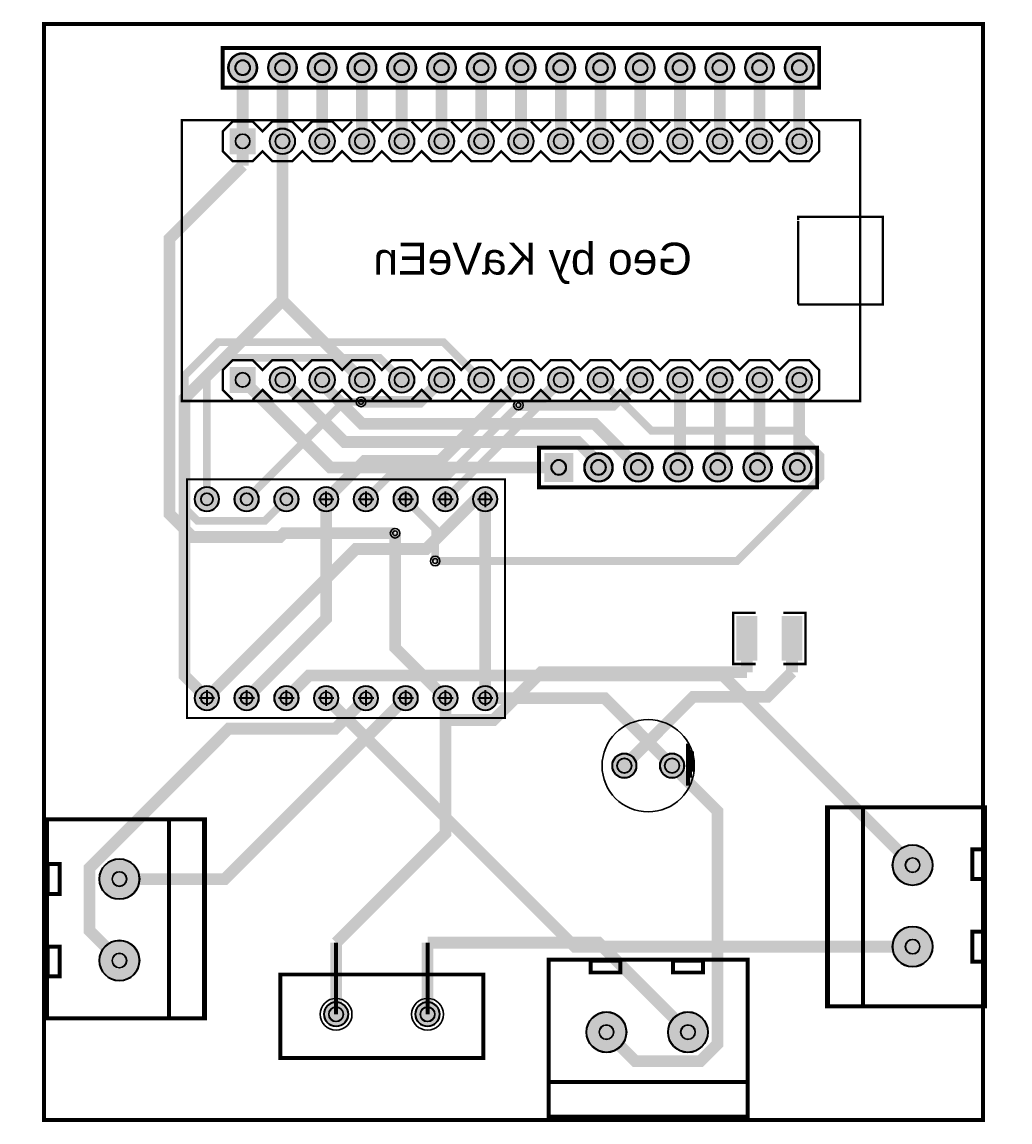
# Model space of a CAD drawing. Header units: millimetres. Extents: x -1.4 to 61.7, y -70.1 to 0.1.
import ezdxf

# ---------------------------------------------------------------- set-up
doc = ezdxf.new("R2010")
doc.units = ezdxf.units.MM
for name, color, linetype, true_color in [('BoardOutLine', 7, 'Continuous', 0xff00ff), ('BottomLayer', 7, 'Continuous', 0x0000ff), ('BottomSolderMaskLayer', 7, 'Continuous', 0xaa00ff), ('Document', 7, 'Continuous', 0xffffff), ('Hole', 7, 'Continuous', 0x222222), ('Multi-Layer', 7, 'Continuous', 0xc0c0c0), ('TopLayer', 7, 'Continuous', 0xff0000), ('TopPasteMaskLayer', 7, 'Continuous', 0x808080), ('TopSilkLayer', 7, 'Continuous', 0xffcc00), ('TopSolderMaskLayer', 7, 'Continuous', 0x800080)]:
    doc.layers.add(name, color=color, linetype=linetype, true_color=true_color)
doc.styles.get("Standard").update_dxf_attribs({"font": 'arial.ttf'})

msp = doc.modelspace()

# ---------------------------------------------------------------- hatches: boundary and pattern name
at = {"layer": 'BottomSolderMaskLayer'}
for points in [[(11.76, -2.794, 1), (13.64, -2.794, 1)], [(14.3, -2.794, 1), (16.18, -2.794, 1)], [(16.84, -2.794, 1), (18.72, -2.794, 1)], [(19.38, -2.794, 1), (21.26, -2.794, 1)], [(21.92, -2.794, 1), (23.8, -2.794, 1)], [(24.46, -2.794, 1), (26.34, -2.794, 1)], [(27, -2.794, 1), (28.88, -2.794, 1)], [(29.54, -2.794, 1), (31.42, -2.794, 1)], [(32.08, -2.794, 1), (33.96, -2.794, 1)], [(34.62, -2.794, 1), (36.5, -2.794, 1)], [(37.16, -2.794, 1), (39.04, -2.794, 1)], [(39.7, -2.794, 1), (41.58, -2.794, 1)], [(42.24, -2.794, 1), (44.12, -2.794, 1)], [(44.78, -2.794, 1), (46.66, -2.794, 1)], [(47.32, -2.794, 1), (49.2, -2.794, 1)], [(13.525, -8.318), (11.875, -8.318), (11.875, -6.668), (13.525, -6.668)], [(14.415, -7.493, 1), (16.065, -7.493, 1)], [(16.955, -7.493, 1), (18.605, -7.493, 1)], [(19.495, -7.493, 1), (21.145, -7.493, 1)], [(22.035, -7.493, 1), (23.685, -7.493, 1)], [(24.575, -7.493, 1), (26.225, -7.493, 1)], [(27.115, -7.493, 1), (28.765, -7.493, 1)], [(29.655, -7.493, 1), (31.305, -7.493, 1)], [(32.195, -7.493, 1), (33.845, -7.493, 1)], [(34.735, -7.493, 1), (36.385, -7.493, 1)], [(37.275, -7.493, 1), (38.925, -7.493, 1)], [(39.815, -7.493, 1), (41.465, -7.493, 1)], [(42.355, -7.493, 1), (44.005, -7.493, 1)], [(44.895, -7.493, 1), (46.545, -7.493, 1)], [(47.435, -7.493, 1), (49.085, -7.493, 1)], [(13.525, -23.558), (11.875, -23.558), (11.875, -21.908), (13.525, -21.908)], [(14.415, -22.733, 1), (16.065, -22.733, 1)], [(16.955, -22.733, 1), (18.605, -22.733, 1)], [(19.495, -22.733, 1), (21.145, -22.733, 1)], [(22.035, -22.733, 1), (23.685, -22.733, 1)], [(24.575, -22.733, 1), (26.225, -22.733, 1)], [(27.115, -22.733, 1), (28.765, -22.733, 1)], [(29.655, -22.733, 1), (31.305, -22.733, 1)], [(32.195, -22.733, 1), (33.845, -22.733, 1)], [(34.735, -22.733, 1), (36.385, -22.733, 1)], [(37.275, -22.733, 1), (38.925, -22.733, 1)], [(39.815, -22.733, 1), (41.465, -22.733, 1)], [(42.355, -22.733, 1), (44.005, -22.733, 1)], [(44.895, -22.733, 1), (46.545, -22.733, 1)], [(47.435, -22.733, 1), (49.085, -22.733, 1)], [(31.967, -27.395), (33.819, -27.395), (33.819, -29.247), (31.967, -29.247)], [(34.507, -28.321, 1), (36.359, -28.321, 1)], [(37.047, -28.321, 1), (38.899, -28.321, 1)], [(39.587, -28.321, 1), (41.439, -28.321, 1)], [(42.127, -28.321, 1), (43.979, -28.321, 1)], [(44.667, -28.321, 1), (46.519, -28.321, 1)], [(47.207, -28.321, 1), (49.059, -28.321, 1)], [(9.627, -30.353, 1), (11.201, -30.353, 1)], [(12.167, -30.353, 1), (13.741, -30.353, 1)], [(14.707, -30.353, 1), (16.281, -30.353, 1)], [(17.247, -30.353, 1), (18.821, -30.353, 1)], [(19.787, -30.353, 1), (21.361, -30.353, 1)], [(22.327, -30.353, 1), (23.901, -30.353, 1)], [(24.867, -30.353, 1), (26.441, -30.353, 1)], [(27.407, -30.353, 1), (28.981, -30.353, 1)], [(9.627, -43.053, 1), (11.201, -43.053, 1)], [(12.167, -43.053, 1), (13.741, -43.053, 1)], [(14.707, -43.053, 1), (16.281, -43.053, 1)], [(17.247, -43.053, 1), (18.821, -43.053, 1)], [(19.787, -43.053, 1), (21.361, -43.053, 1)], [(22.327, -43.053, 1), (23.901, -43.053, 1)], [(24.867, -43.053, 1), (26.441, -43.053, 1)], [(27.407, -43.053, 1), (28.981, -43.053, 1)], [(36.297, -47.371, 1), (37.871, -47.371, 1)], [(39.345, -47.371, 1), (40.919, -47.371, 1)], [(54.204, -53.721, 1), (56.795, -53.721, 1)], [(3.531, -54.61, 1), (6.121, -54.61, 1)], [(54.204, -58.928, 1), (56.795, -58.928, 1)], [(3.531, -59.817, 1), (6.121, -59.817, 1)], [(17.882, -63.246, 1), (19.456, -63.246, 1)], [(23.724, -63.246, 1), (25.298, -63.246, 1)], [(34.646, -64.389, 1), (37.236, -64.389, 1)], [(39.853, -64.389, 1), (42.443, -64.389, 1)]]:
    msp.add_hatch(color=256, dxfattribs=at).paths.add_polyline_path(points)
at = {"layer": 'Document'}
for points in [[(8.88, -6.213), (52.08, -6.213), (52.08, -12.263), (52.18, -12.263), (52.18, -6.213), (52.08, -6.113), (8.83, -6.113), (8.78, -6.163), (8.78, -24.063), (8.83, -24.113), (52.13, -24.113), (52.18, -24.063), (52.18, -18.013), (52.08, -18.013), (52.08, -24.013), (8.88, -24.013), (8.88, -6.263)], [(52.13, -17.963), (53.58, -17.963), (53.63, -17.913), (53.63, -12.313), (53.58, -12.263), (48.18, -12.263), (48.13, -12.313), (48.13, -17.913), (48.18, -17.963), (52.08, -17.963), (52.08, -17.863), (48.28, -17.863), (48.23, -17.813), (48.23, -12.413), (48.28, -12.363), (53.53, -12.363), (53.53, -17.813), (53.48, -17.863), (52.13, -17.863), (52.13, -17.863)]]:
    msp.add_hatch(color=256, dxfattribs=at).paths.add_polyline_path(points)
at = {"layer": 'Multi-Layer'}
for points in [[(11.811, -2.794, 1), (13.589, -2.794, 1)], [(14.351, -2.794, 1), (16.129, -2.794, 1)], [(16.891, -2.794, 1), (18.669, -2.794, 1)], [(19.431, -2.794, 1), (21.209, -2.794, 1)], [(21.971, -2.794, 1), (23.749, -2.794, 1)], [(24.511, -2.794, 1), (26.289, -2.794, 1)], [(27.051, -2.794, 1), (28.829, -2.794, 1)], [(29.591, -2.794, 1), (31.369, -2.794, 1)], [(32.131, -2.794, 1), (33.909, -2.794, 1)], [(34.671, -2.794, 1), (36.449, -2.794, 1)], [(37.211, -2.794, 1), (38.989, -2.794, 1)], [(39.751, -2.794, 1), (41.529, -2.794, 1)], [(42.291, -2.794, 1), (44.069, -2.794, 1)], [(44.831, -2.794, 1), (46.609, -2.794, 1)], [(47.371, -2.794, 1), (49.149, -2.794, 1)], [(13.5, -8.293), (11.9, -8.293), (11.9, -6.693), (13.5, -6.693)], [(14.44, -7.493, 1), (16.04, -7.493, 1)], [(16.98, -7.493, 1), (18.58, -7.493, 1)], [(19.52, -7.493, 1), (21.12, -7.493, 1)], [(22.06, -7.493, 1), (23.66, -7.493, 1)], [(24.6, -7.493, 1), (26.2, -7.493, 1)], [(27.14, -7.493, 1), (28.74, -7.493, 1)], [(29.68, -7.493, 1), (31.28, -7.493, 1)], [(32.22, -7.493, 1), (33.82, -7.493, 1)], [(34.76, -7.493, 1), (36.36, -7.493, 1)], [(37.3, -7.493, 1), (38.9, -7.493, 1)], [(39.84, -7.493, 1), (41.44, -7.493, 1)], [(42.38, -7.493, 1), (43.98, -7.493, 1)], [(44.92, -7.493, 1), (46.52, -7.493, 1)], [(47.46, -7.493, 1), (49.06, -7.493, 1)], [(13.5, -23.533), (11.9, -23.533), (11.9, -21.933), (13.5, -21.933)], [(14.44, -22.733, 1), (16.04, -22.733, 1)], [(16.98, -22.733, 1), (18.58, -22.733, 1)], [(19.52, -22.733, 1), (21.12, -22.733, 1)], [(22.06, -22.733, 1), (23.66, -22.733, 1)], [(24.6, -22.733, 1), (26.2, -22.733, 1)], [(27.14, -22.733, 1), (28.74, -22.733, 1)], [(29.68, -22.733, 1), (31.28, -22.733, 1)], [(32.22, -22.733, 1), (33.82, -22.733, 1)], [(34.76, -22.733, 1), (36.36, -22.733, 1)], [(37.3, -22.733, 1), (38.9, -22.733, 1)], [(39.84, -22.733, 1), (41.44, -22.733, 1)], [(42.38, -22.733, 1), (43.98, -22.733, 1)], [(44.92, -22.733, 1), (46.52, -22.733, 1)], [(47.46, -22.733, 1), (49.06, -22.733, 1)], [(32.018, -27.446), (33.768, -27.446), (33.768, -29.196), (32.018, -29.196)], [(34.558, -28.321, 1), (36.308, -28.321, 1)], [(37.098, -28.321, 1), (38.848, -28.321, 1)], [(39.638, -28.321, 1), (41.388, -28.321, 1)], [(42.178, -28.321, 1), (43.928, -28.321, 1)], [(44.718, -28.321, 1), (46.468, -28.321, 1)], [(47.258, -28.321, 1), (49.008, -28.321, 1)], [(9.652, -30.353, 1), (11.176, -30.353, 1)], [(12.192, -30.353, 1), (13.716, -30.353, 1)], [(14.732, -30.353, 1), (16.256, -30.353, 1)], [(17.272, -30.353, 1), (18.796, -30.353, 1)], [(19.812, -30.353, 1), (21.336, -30.353, 1)], [(22.352, -30.353, 1), (23.876, -30.353, 1)], [(24.892, -30.353, 1), (26.416, -30.353, 1)], [(27.432, -30.353, 1), (28.956, -30.353, 1)], [(9.652, -43.053, 1), (11.176, -43.053, 1)], [(12.192, -43.053, 1), (13.716, -43.053, 1)], [(14.732, -43.053, 1), (16.256, -43.053, 1)], [(17.272, -43.053, 1), (18.796, -43.053, 1)], [(19.812, -43.053, 1), (21.336, -43.053, 1)], [(22.352, -43.053, 1), (23.876, -43.053, 1)], [(24.892, -43.053, 1), (26.416, -43.053, 1)], [(27.432, -43.053, 1), (28.956, -43.053, 1)], [(36.322, -47.371, 1), (37.846, -47.371, 1)], [(39.37, -47.371, 1), (40.894, -47.371, 1)], [(54.229, -53.721, 1), (56.769, -53.721, 1)], [(3.556, -54.61, 1), (6.096, -54.61, 1)], [(54.229, -58.928, 1), (56.769, -58.928, 1)], [(3.556, -59.817, 1), (6.096, -59.817, 1)], [(17.907, -63.246, 1), (19.431, -63.246, 1)], [(23.749, -63.246, 1), (25.273, -63.246, 1)], [(34.671, -64.389, 1), (37.211, -64.389, 1)], [(39.878, -64.389, 1), (42.418, -64.389, 1)]]:
    msp.add_hatch(color=256, dxfattribs=at).paths.add_polyline_path(points)
at = {"layer": 'TopLayer'}
for points in [[(45.555, -40.647), (45.555, -37.839), (44.273, -37.839), (44.273, -40.647)], [(47.155, -40.647), (47.155, -37.839), (48.438, -37.839), (48.438, -40.647)]]:
    msp.add_hatch(color=256, dxfattribs=at).paths.add_polyline_path(points)
at = {"layer": 'TopPasteMaskLayer'}
for points in [[(45.555, -40.547), (45.555, -39.82), (45.455, -39.72), (45.219, -39.72), (45.119, -39.62), (45.119, -38.866), (45.219, -38.766), (45.455, -38.766), (45.555, -38.666), (45.555, -37.939), (45.455, -37.839), (44.373, -37.839), (44.273, -37.939), (44.273, -40.547), (44.373, -40.647), (45.455, -40.647)], [(47.155, -40.547), (47.155, -39.82), (47.255, -39.72), (47.491, -39.72), (47.591, -39.62), (47.591, -38.866), (47.491, -38.766), (47.255, -38.766), (47.155, -38.666), (47.155, -37.939), (47.255, -37.839), (48.338, -37.839), (48.438, -37.939), (48.438, -40.547), (48.338, -40.647), (47.255, -40.647)]]:
    msp.add_hatch(color=256, dxfattribs=at).paths.add_polyline_path(points)
at = {"layer": 'TopSolderMaskLayer'}
for points in [[(11.76, -2.794, 1), (13.64, -2.794, 1)], [(14.3, -2.794, 1), (16.18, -2.794, 1)], [(16.84, -2.794, 1), (18.72, -2.794, 1)], [(19.38, -2.794, 1), (21.26, -2.794, 1)], [(21.92, -2.794, 1), (23.8, -2.794, 1)], [(24.46, -2.794, 1), (26.34, -2.794, 1)], [(27, -2.794, 1), (28.88, -2.794, 1)], [(29.54, -2.794, 1), (31.42, -2.794, 1)], [(32.08, -2.794, 1), (33.96, -2.794, 1)], [(34.62, -2.794, 1), (36.5, -2.794, 1)], [(37.16, -2.794, 1), (39.04, -2.794, 1)], [(39.7, -2.794, 1), (41.58, -2.794, 1)], [(42.24, -2.794, 1), (44.12, -2.794, 1)], [(44.78, -2.794, 1), (46.66, -2.794, 1)], [(47.32, -2.794, 1), (49.2, -2.794, 1)], [(13.525, -8.318), (11.875, -8.318), (11.875, -6.668), (13.525, -6.668)], [(14.415, -7.493, 1), (16.065, -7.493, 1)], [(16.955, -7.493, 1), (18.605, -7.493, 1)], [(19.495, -7.493, 1), (21.145, -7.493, 1)], [(22.035, -7.493, 1), (23.685, -7.493, 1)], [(24.575, -7.493, 1), (26.225, -7.493, 1)], [(27.115, -7.493, 1), (28.765, -7.493, 1)], [(29.655, -7.493, 1), (31.305, -7.493, 1)], [(32.195, -7.493, 1), (33.845, -7.493, 1)], [(34.735, -7.493, 1), (36.385, -7.493, 1)], [(37.275, -7.493, 1), (38.925, -7.493, 1)], [(39.815, -7.493, 1), (41.465, -7.493, 1)], [(42.355, -7.493, 1), (44.005, -7.493, 1)], [(44.895, -7.493, 1), (46.545, -7.493, 1)], [(47.435, -7.493, 1), (49.085, -7.493, 1)], [(13.525, -23.558), (11.875, -23.558), (11.875, -21.908), (13.525, -21.908)], [(14.415, -22.733, 1), (16.065, -22.733, 1)], [(16.955, -22.733, 1), (18.605, -22.733, 1)], [(19.495, -22.733, 1), (21.145, -22.733, 1)], [(22.035, -22.733, 1), (23.685, -22.733, 1)], [(24.575, -22.733, 1), (26.225, -22.733, 1)], [(27.115, -22.733, 1), (28.765, -22.733, 1)], [(29.655, -22.733, 1), (31.305, -22.733, 1)], [(32.195, -22.733, 1), (33.845, -22.733, 1)], [(34.735, -22.733, 1), (36.385, -22.733, 1)], [(37.275, -22.733, 1), (38.925, -22.733, 1)], [(39.815, -22.733, 1), (41.465, -22.733, 1)], [(42.355, -22.733, 1), (44.005, -22.733, 1)], [(44.895, -22.733, 1), (46.545, -22.733, 1)], [(47.435, -22.733, 1), (49.085, -22.733, 1)], [(31.967, -27.395), (33.819, -27.395), (33.819, -29.247), (31.967, -29.247)], [(34.507, -28.321, 1), (36.359, -28.321, 1)], [(37.047, -28.321, 1), (38.899, -28.321, 1)], [(39.587, -28.321, 1), (41.439, -28.321, 1)], [(42.127, -28.321, 1), (43.979, -28.321, 1)], [(44.667, -28.321, 1), (46.519, -28.321, 1)], [(47.207, -28.321, 1), (49.059, -28.321, 1)], [(9.627, -30.353, 1), (11.201, -30.353, 1)], [(12.167, -30.353, 1), (13.741, -30.353, 1)], [(14.707, -30.353, 1), (16.281, -30.353, 1)], [(17.247, -30.353, 1), (18.821, -30.353, 1)], [(19.787, -30.353, 1), (21.361, -30.353, 1)], [(22.327, -30.353, 1), (23.901, -30.353, 1)], [(24.867, -30.353, 1), (26.441, -30.353, 1)], [(27.407, -30.353, 1), (28.981, -30.353, 1)], [(45.58, -40.672), (45.58, -37.814), (44.247, -37.814), (44.247, -40.672)], [(47.13, -40.672), (47.13, -37.814), (48.463, -37.814), (48.463, -40.672)], [(9.627, -43.053, 1), (11.201, -43.053, 1)], [(12.167, -43.053, 1), (13.741, -43.053, 1)], [(14.707, -43.053, 1), (16.281, -43.053, 1)], [(17.247, -43.053, 1), (18.821, -43.053, 1)], [(19.787, -43.053, 1), (21.361, -43.053, 1)], [(22.327, -43.053, 1), (23.901, -43.053, 1)], [(24.867, -43.053, 1), (26.441, -43.053, 1)], [(27.407, -43.053, 1), (28.981, -43.053, 1)], [(36.297, -47.371, 1), (37.871, -47.371, 1)], [(39.345, -47.371, 1), (40.919, -47.371, 1)], [(54.204, -53.721, 1), (56.795, -53.721, 1)], [(3.531, -54.61, 1), (6.121, -54.61, 1)], [(54.204, -58.928, 1), (56.795, -58.928, 1)], [(3.531, -59.817, 1), (6.121, -59.817, 1)], [(17.882, -63.246, 1), (19.456, -63.246, 1)], [(23.724, -63.246, 1), (25.298, -63.246, 1)], [(34.646, -64.389, 1), (37.236, -64.389, 1)], [(39.853, -64.389, 1), (42.443, -64.389, 1)]]:
    msp.add_hatch(color=256, dxfattribs=at).paths.add_polyline_path(points)

# ---------------------------------------------------------------- linework, layer by layer
at = {"layer": 'BoardOutLine', "const_width": 0.254}
msp.add_lwpolyline([(60, -70), (0, -70), (0, 0), (60, 0), (60, -70)], close=True, dxfattribs=at)
at = {"layer": 'BoardOutLine', "const_width": 0.127}
for points in [[(18.034, -30.861), (18.034, -29.845)], [(20.574, -30.861), (20.574, -29.845)], [(23.114, -30.861), (23.114, -29.845)], [(25.654, -30.861), (25.654, -29.845)], [(28.194, -30.861), (28.194, -29.845)], [(18.542, -30.353), (17.526, -30.353)], [(21.082, -30.353), (20.066, -30.353)], [(23.622, -30.353), (22.606, -30.353)], [(26.162, -30.353), (25.146, -30.353)], [(28.702, -30.353), (27.686, -30.353)], [(10.414, -43.561), (10.414, -42.545)], [(12.954, -43.561), (12.954, -42.545)], [(15.494, -43.561), (15.494, -42.545)], [(18.034, -43.561), (18.034, -42.545)], [(20.574, -43.561), (20.574, -42.545)], [(23.114, -43.561), (23.114, -42.545)], [(25.654, -43.561), (25.654, -42.545)], [(28.194, -43.561), (28.194, -42.545)], [(10.922, -43.053), (9.906, -43.053)], [(13.462, -43.053), (12.446, -43.053)], [(16.002, -43.053), (14.986, -43.053)], [(18.542, -43.053), (17.526, -43.053)], [(21.082, -43.053), (20.066, -43.053)], [(23.622, -43.053), (22.606, -43.053)], [(26.162, -43.053), (25.146, -43.053)], [(28.702, -43.053), (27.686, -43.053)]]:
    msp.add_lwpolyline(points, dxfattribs=at)
at = {"layer": 'BottomLayer'}
for points, const_width in [([(12.7, -2.794), (12.7, -7.493)], 0.75), ([(12.7, -7.493), (12.7, -9.044)], 0.75), ([(12.7, -9.044), (8.033, -13.71), (8.033, -31.309), (9.488, -32.764), (15.087, -32.764), (15.325, -32.526), (22.437, -32.526)], 0.75), ([(15.494, -30.353), (14.118, -31.729), (9.807, -31.729), (9.007, -30.929), (9.007, -22.439), (11.125, -20.321), (25.528, -20.321), (27.94, -22.733)], 0.5), ([(22.86, -22.733), (21.45, -21.323), (11.691, -21.323), (10.414, -22.6), (10.414, -30.353)], 0.5), ([(32.893, -28.321), (18.288, -28.321), (12.7, -22.733)], 0.75), ([(35.433, -28.321), (35.433, -28.022), (34.108, -26.697), (19.204, -26.697), (15.24, -22.733)], 0.75), ([(17.78, -22.733), (17.78, -22.999), (20.314, -25.534), (35.186, -25.534), (37.973, -28.321)], 0.75), ([(20.262, -24.136), (23.997, -24.136), (25.4, -22.733)], 0.75), ([(33.02, -22.733), (31.409, -24.344), (30.318, -24.344)], 0.75), ([(35.56, -22.733), (38.8, -25.973), (47.995, -25.973), (49.601, -27.579), (49.601, -28.971), (44.274, -34.298), (24.999, -34.298)], 0.5), ([(28.194, -30.353), (27.599, -30.353), (24.42, -33.532), (19.935, -33.532), (10.414, -43.053)], 0.75), ([(55.499, -53.721), (43.383, -41.605), (16.942, -41.605), (15.494, -43.053)], 0.75), ([(55.499, -58.928), (33.909, -58.928), (18.034, -43.053)], 0.75), ([(28.194, -43.053), (35.814, -43.053), (40.132, -47.371)], 0.75)]:
    msp.add_lwpolyline(points, dxfattribs=dict(at, const_width=const_width))
at = {"layer": 'BottomSolderMaskLayer'}
for points in [[(37.087, -46.899), (37.081, -46.899)], [(40.135, -46.899), (40.129, -46.899)], [(37.087, -47.844), (37.081, -47.844)], [(40.135, -47.844), (40.129, -47.844)]]:
    msp.add_lwpolyline(points, close=True, dxfattribs=at)
for centre, radius in [((12.7, -2.794), 0.94), ((15.24, -2.794), 0.94), ((17.78, -2.794), 0.94), ((20.32, -2.794), 0.94), ((22.86, -2.794), 0.94), ((25.4, -2.794), 0.94), ((27.94, -2.794), 0.94), ((30.48, -2.794), 0.94), ((33.02, -2.794), 0.94), ((35.56, -2.794), 0.94), ((38.1, -2.794), 0.94), ((40.64, -2.794), 0.94), ((43.18, -2.794), 0.94), ((45.72, -2.794), 0.94), ((48.26, -2.794), 0.94), ((12.7, -2.794), 0.483), ((15.24, -2.794), 0.483), ((17.78, -2.794), 0.483), ((20.32, -2.794), 0.483), ((22.86, -2.794), 0.483), ((25.4, -2.794), 0.483), ((27.94, -2.794), 0.483), ((30.48, -2.794), 0.483), ((33.02, -2.794), 0.483), ((35.56, -2.794), 0.483), ((38.1, -2.794), 0.483), ((40.64, -2.794), 0.483), ((43.18, -2.794), 0.483), ((45.72, -2.794), 0.483), ((48.26, -2.794), 0.483), ((15.24, -7.493), 0.825), ((17.78, -7.493), 0.825), ((20.32, -7.493), 0.825), ((22.86, -7.493), 0.825), ((25.4, -7.493), 0.825), ((27.94, -7.493), 0.825), ((30.48, -7.493), 0.825), ((33.02, -7.493), 0.825), ((35.56, -7.493), 0.825), ((38.1, -7.493), 0.825), ((40.64, -7.493), 0.825), ((43.18, -7.493), 0.825), ((45.72, -7.493), 0.825), ((48.26, -7.493), 0.825), ((12.7, -7.493), 0.464), ((15.24, -7.493), 0.464), ((17.78, -7.493), 0.464), ((20.321, -7.493), 0.464), ((22.86, -7.493), 0.464), ((25.401, -7.493), 0.464), ((27.94, -7.493), 0.464), ((30.481, -7.493), 0.464), ((33.02, -7.493), 0.464), ((35.561, -7.493), 0.464), ((38.1, -7.493), 0.464), ((40.641, -7.493), 0.464), ((43.18, -7.493), 0.464), ((45.721, -7.493), 0.464), ((48.26, -7.493), 0.464), ((12.7, -22.733), 0.464), ((15.24, -22.733), 0.825), ((15.24, -22.733), 0.464), ((17.78, -22.733), 0.825), ((17.78, -22.733), 0.464), ((20.32, -22.733), 0.825), ((20.32, -22.733), 0.464), ((22.86, -22.733), 0.825), ((22.86, -22.733), 0.464), ((25.4, -22.733), 0.825), ((25.4, -22.733), 0.464), ((27.94, -22.733), 0.825), ((27.94, -22.733), 0.464), ((30.48, -22.733), 0.825), ((30.48, -22.733), 0.464), ((33.02, -22.733), 0.825), ((33.02, -22.733), 0.464), ((35.56, -22.733), 0.825), ((35.56, -22.733), 0.464), ((38.1, -22.733), 0.825), ((38.1, -22.733), 0.464), ((40.64, -22.733), 0.825), ((40.64, -22.733), 0.464), ((43.18, -22.733), 0.825), ((43.18, -22.733), 0.464), ((45.72, -22.733), 0.825), ((45.72, -22.733), 0.464), ((48.26, -22.733), 0.825), ((48.26, -22.733), 0.464), ((35.433, -28.321), 0.926), ((37.973, -28.321), 0.926), ((40.513, -28.321), 0.926), ((43.053, -28.321), 0.926), ((45.593, -28.321), 0.926), ((48.133, -28.321), 0.926), ((32.893, -28.321), 0.484), ((35.433, -28.321), 0.484), ((37.973, -28.321), 0.484), ((40.513, -28.321), 0.484), ((43.053, -28.321), 0.484), ((45.593, -28.321), 0.484), ((48.133, -28.321), 0.484), ((10.414, -30.353), 0.787), ((10.414, -30.353), 0.394), ((12.954, -30.353), 0.787), ((12.954, -30.353), 0.394), ((15.494, -30.353), 0.787), ((15.494, -30.353), 0.394), ((18.034, -30.353), 0.787), ((18.034, -30.353), 0.394), ((20.574, -30.353), 0.787), ((20.574, -30.353), 0.394), ((23.114, -30.353), 0.787), ((23.114, -30.353), 0.394), ((25.654, -30.353), 0.787), ((25.654, -30.353), 0.394), ((28.194, -30.353), 0.787), ((28.194, -30.353), 0.394), ((10.414, -43.053), 0.787), ((10.414, -43.053), 0.394), ((12.954, -43.053), 0.787), ((12.954, -43.053), 0.394), ((15.494, -43.053), 0.787), ((15.494, -43.053), 0.394), ((18.034, -43.053), 0.787), ((18.034, -43.053), 0.394), ((20.574, -43.053), 0.787), ((20.574, -43.053), 0.394), ((23.114, -43.053), 0.787), ((23.114, -43.053), 0.394), ((25.654, -43.053), 0.787), ((25.654, -43.053), 0.394), ((28.194, -43.053), 0.787), ((28.194, -43.053), 0.394), ((37.084, -47.371), 0.787), ((40.132, -47.371), 0.787), ((55.499, -53.721), 1.295), ((4.826, -54.61), 1.295), ((55.499, -53.721), 0.466), ((4.826, -54.61), 0.466), ((55.499, -58.928), 1.295), ((4.826, -59.817), 1.295), ((55.499, -58.928), 0.466), ((4.826, -59.817), 0.466), ((18.669, -63.246), 0.787), ((24.511, -63.246), 0.787), ((18.669, -63.246), 0.472), ((24.511, -63.246), 0.472), ((35.941, -64.389), 1.295), ((41.148, -64.389), 1.295), ((35.941, -64.389), 0.466), ((41.148, -64.389), 0.466)]:
    msp.add_circle(centre, radius, dxfattribs=at)
for centre, start, end in [((37.081, -47.371), 90, 270), ((37.087, -47.371), 270, 90), ((40.129, -47.371), 90, 270), ((40.135, -47.371), 270, 90)]:
    msp.add_arc(centre, 0.472, start, end, dxfattribs=at)
at = {"layer": 'Hole'}
for centre in [(20.262, -24.136), (30.318, -24.344), (22.437, -32.526), (24.999, -34.298)]:
    msp.add_circle(centre, 0.153, dxfattribs=at)
at = {"layer": 'Multi-Layer'}
for points in [[(37.087, -46.914), (37.082, -46.914)], [(40.135, -46.914), (40.13, -46.914)], [(37.087, -47.828), (37.082, -47.828)], [(40.135, -47.828), (40.13, -47.828)]]:
    msp.add_lwpolyline(points, close=True, dxfattribs=at)
for centre, radius in [((12.7, -2.794), 0.889), ((15.24, -2.794), 0.889), ((17.78, -2.794), 0.889), ((20.32, -2.794), 0.889), ((22.86, -2.794), 0.889), ((25.4, -2.794), 0.889), ((27.94, -2.794), 0.889), ((30.48, -2.794), 0.889), ((33.02, -2.794), 0.889), ((35.56, -2.794), 0.889), ((38.1, -2.794), 0.889), ((40.64, -2.794), 0.889), ((43.18, -2.794), 0.889), ((45.72, -2.794), 0.889), ((48.26, -2.794), 0.889), ((12.7, -2.794), 0.457), ((15.24, -2.794), 0.457), ((17.78, -2.794), 0.457), ((20.32, -2.794), 0.457), ((22.86, -2.794), 0.457), ((25.4, -2.794), 0.457), ((27.94, -2.794), 0.457), ((30.48, -2.794), 0.457), ((33.02, -2.794), 0.457), ((35.56, -2.794), 0.457), ((38.1, -2.794), 0.457), ((40.64, -2.794), 0.457), ((43.18, -2.794), 0.457), ((45.72, -2.794), 0.457), ((48.26, -2.794), 0.457), ((15.24, -7.493), 0.8), ((17.78, -7.493), 0.8), ((20.32, -7.493), 0.8), ((22.86, -7.493), 0.8), ((25.4, -7.493), 0.8), ((27.94, -7.493), 0.8), ((30.48, -7.493), 0.8), ((33.02, -7.493), 0.8), ((35.56, -7.493), 0.8), ((38.1, -7.493), 0.8), ((40.64, -7.493), 0.8), ((43.18, -7.493), 0.8), ((45.72, -7.493), 0.8), ((48.26, -7.493), 0.8), ((12.7, -7.493), 0.45), ((15.24, -7.493), 0.45), ((17.78, -7.493), 0.45), ((20.321, -7.493), 0.45), ((22.86, -7.493), 0.45), ((25.401, -7.493), 0.45), ((27.94, -7.493), 0.45), ((30.481, -7.493), 0.45), ((33.02, -7.493), 0.45), ((35.561, -7.493), 0.45), ((38.1, -7.493), 0.45), ((40.641, -7.493), 0.45), ((43.18, -7.493), 0.45), ((45.721, -7.493), 0.45), ((48.26, -7.493), 0.45), ((12.7, -22.733), 0.45), ((15.24, -22.733), 0.8), ((15.24, -22.733), 0.45), ((17.78, -22.733), 0.8), ((17.78, -22.733), 0.45), ((20.32, -22.733), 0.8), ((20.32, -22.733), 0.45), ((22.86, -22.733), 0.8), ((22.86, -22.733), 0.45), ((25.4, -22.733), 0.8), ((25.4, -22.733), 0.45), ((27.94, -22.733), 0.8), ((27.94, -22.733), 0.45), ((30.48, -22.733), 0.8), ((30.48, -22.733), 0.45), ((33.02, -22.733), 0.8), ((33.02, -22.733), 0.45), ((35.56, -22.733), 0.8), ((35.56, -22.733), 0.45), ((38.1, -22.733), 0.8), ((38.1, -22.733), 0.45), ((40.64, -22.733), 0.8), ((40.64, -22.733), 0.45), ((43.18, -22.733), 0.8), ((43.18, -22.733), 0.45), ((45.72, -22.733), 0.8), ((45.72, -22.733), 0.45), ((48.26, -22.733), 0.8), ((48.26, -22.733), 0.45), ((20.262, -24.136), 0.305), ((30.318, -24.344), 0.305), ((32.893, -28.321), 0.457), ((35.433, -28.321), 0.875), ((35.433, -28.321), 0.457), ((37.973, -28.321), 0.875), ((37.973, -28.321), 0.457), ((40.513, -28.321), 0.875), ((40.513, -28.321), 0.457), ((43.053, -28.321), 0.875), ((43.053, -28.321), 0.457), ((45.593, -28.321), 0.875), ((45.593, -28.321), 0.457), ((48.133, -28.321), 0.875), ((48.133, -28.321), 0.457), ((10.414, -30.353), 0.762), ((10.414, -30.353), 0.381), ((12.954, -30.353), 0.762), ((12.954, -30.353), 0.381), ((15.494, -30.353), 0.762), ((15.494, -30.353), 0.381), ((18.034, -30.353), 0.762), ((18.034, -30.353), 0.381), ((20.574, -30.353), 0.762), ((20.574, -30.353), 0.381), ((23.114, -30.353), 0.762), ((23.114, -30.353), 0.381), ((25.654, -30.353), 0.762), ((25.654, -30.353), 0.381), ((28.194, -30.353), 0.762), ((28.194, -30.353), 0.381), ((22.437, -32.526), 0.305), ((24.999, -34.298), 0.305), ((10.414, -43.053), 0.762), ((10.414, -43.053), 0.381), ((12.954, -43.053), 0.762), ((12.954, -43.053), 0.381), ((15.494, -43.053), 0.762), ((15.494, -43.053), 0.381), ((18.034, -43.053), 0.762), ((18.034, -43.053), 0.381), ((20.574, -43.053), 0.762), ((20.574, -43.053), 0.381), ((23.114, -43.053), 0.762), ((23.114, -43.053), 0.381), ((25.654, -43.053), 0.762), ((25.654, -43.053), 0.381), ((28.194, -43.053), 0.762), ((28.194, -43.053), 0.381), ((37.084, -47.371), 0.762), ((40.132, -47.371), 0.762), ((55.499, -53.721), 1.27), ((4.826, -54.61), 1.27), ((55.499, -53.721), 0.457), ((4.826, -54.61), 0.457), ((55.499, -58.928), 1.27), ((4.826, -59.817), 1.27), ((55.499, -58.928), 0.457), ((4.826, -59.817), 0.457), ((18.669, -63.246), 1.016), ((18.669, -63.246), 0.762), ((24.511, -63.246), 1.016), ((24.511, -63.246), 0.762), ((18.669, -63.246), 0.457), ((24.511, -63.246), 0.457), ((35.941, -64.389), 1.27), ((41.148, -64.389), 1.27), ((35.941, -64.389), 0.457), ((41.148, -64.389), 0.457)]:
    msp.add_circle(centre, radius, dxfattribs=at)
for centre, start, end in [((37.082, -47.371), 90, 270), ((37.087, -47.371), 270, 90), ((40.13, -47.371), 90, 270), ((40.135, -47.371), 270, 90)]:
    msp.add_arc(centre, 0.457, start, end, dxfattribs=at)
at = {"layer": 'TopLayer'}
for points, const_width in [([(15.24, -2.794), (15.24, -7.493)], 0.75), ([(17.78, -2.794), (17.78, -7.493)], 0.75), ([(20.32, -2.794), (20.32, -7.493)], 0.75), ([(22.86, -2.794), (22.86, -7.493)], 0.75), ([(25.4, -2.794), (25.4, -7.493)], 0.75), ([(27.94, -2.794), (27.94, -7.493)], 0.75), ([(30.48, -2.794), (30.48, -7.493)], 0.75), ([(33.02, -2.794), (33.02, -7.493)], 0.75), ([(35.56, -2.794), (35.56, -7.493)], 0.75), ([(38.1, -2.794), (38.1, -7.493)], 0.75), ([(40.64, -2.794), (40.64, -7.493)], 0.75), ([(43.18, -2.794), (43.18, -7.493)], 0.75), ([(45.72, -2.794), (45.72, -7.493)], 0.75), ([(48.26, -2.794), (48.26, -7.493)], 0.75), ([(15.24, -17.653), (15.24, -7.493)], 0.75), ([(15.24, -17.653), (8.979, -23.914), (8.979, -41.618), (10.414, -43.053)], 0.75), ([(20.32, -22.733), (15.24, -17.653)], 0.75), ([(30.48, -22.733), (25.315, -27.898), (20.489, -27.898), (18.034, -30.353)], 0.75), ([(40.513, -28.321), (40.64, -28.194), (40.64, -22.733)], 0.75), ([(43.053, -28.321), (43.18, -28.194), (43.18, -22.733)], 0.75), ([(45.593, -28.321), (45.72, -28.194), (45.72, -22.733)], 0.75), ([(48.133, -28.321), (48.26, -28.194), (48.26, -22.733)], 0.75), ([(25.654, -30.353), (31.571, -24.436), (36.397, -24.436), (38.1, -22.733)], 0.5), ([(12.954, -30.353), (19.171, -24.136), (20.262, -24.136)], 0.5), ([(30.318, -24.344), (25.729, -28.932), (21.995, -28.932), (20.574, -30.353)], 0.5), ([(12.954, -43.053), (18.034, -37.973), (18.034, -30.353)], 0.75), ([(24.999, -34.298), (24.999, -32.238), (23.114, -30.353)], 0.5), ([(28.194, -43.053), (28.194, -30.353)], 0.75), ([(22.437, -32.526), (22.437, -39.836), (25.654, -43.053)], 0.75), ([(44.914, -39.243), (44.914, -41.398)], 0.75), ([(47.796, -39.243), (47.796, -41.398)], 0.75), ([(44.914, -41.398), (31.786, -41.398), (28.732, -44.451), (25.654, -44.451)], 0.75), ([(47.796, -41.398), (46.229, -42.965), (41.49, -42.965), (37.084, -47.371)], 0.75), ([(4.826, -59.817), (2.919, -57.91), (2.919, -53.895), (11.81, -45.004), (18.623, -45.004), (20.574, -43.053)], 0.75), ([(4.826, -54.61), (11.557, -54.61), (23.114, -43.053)], 0.75), ([(25.654, -43.053), (25.654, -44.451)], 0.75), ([(25.654, -44.451), (25.654, -51.689), (18.669, -58.674)], 0.75), ([(35.941, -64.389), (37.798, -66.246), (41.931, -66.246), (43.041, -65.136), (43.041, -50.28), (40.132, -47.371)], 0.75), ([(18.669, -63.246), (18.669, -58.674)], 0.75), ([(24.511, -63.246), (24.511, -58.674)], 0.75), ([(41.148, -64.389), (35.433, -58.674), (24.511, -58.674)], 0.75), ([(18.669, -63.246), (18.669, -58.674)], 0.254), ([(24.511, -63.246), (24.511, -58.674)], 0.254)]:
    msp.add_lwpolyline(points, dxfattribs=dict(at, const_width=const_width))
at = {"layer": 'TopSilkLayer'}
for points, const_width in [([(11.43, -1.524), (49.53, -1.524), (49.53, -4.064), (11.43, -4.064), (11.43, -1.524)], 0.254), ([(52.146, -24.079), (8.814, -24.079), (8.814, -6.147), (52.146, -6.147), (52.146, -24.079)], 0.152), ([(31.623, -27.051), (31.623, -29.591), (49.403, -29.591), (49.403, -27.051), (31.623, -27.051)], 0.254), ([(29.464, -29.083), (29.464, -44.323), (9.144, -44.323), (9.144, -29.083), (29.464, -29.083)], 0.127), ([(52.324, -50.038), (52.324, -62.738), (50.038, -62.738), (50.038, -50.038), (52.324, -50.038)], 0.254), ([(60.135, -50.038), (60.135, -62.738), (50.102, -62.738), (50.102, -50.038), (60.135, -50.038)], 0.254), ([(0.191, -63.5), (0.191, -50.8), (10.224, -50.8), (10.224, -63.5), (0.191, -63.5)], 0.254), ([(8.001, -63.5), (8.001, -50.8), (10.287, -50.8), (10.287, -63.5), (8.001, -63.5)], 0.254), ([(60.071, -52.705), (60.071, -54.61), (59.309, -54.61), (59.309, -52.705), (60.071, -52.705)], 0.254), ([(0.254, -55.563), (0.254, -53.658), (1.016, -53.658), (1.016, -55.563), (0.254, -55.563)], 0.254), ([(60.071, -57.976), (60.071, -59.881), (59.309, -59.881), (59.309, -57.976), (60.071, -57.976)], 0.254), ([(0.254, -60.833), (0.254, -58.928), (1.016, -58.928), (1.016, -60.833), (0.254, -60.833)], 0.254), ([(32.258, -59.754), (44.958, -59.754), (44.958, -69.787), (32.258, -69.787), (32.258, -59.754)], 0.254), ([(34.925, -59.817), (36.83, -59.817), (36.83, -60.579), (34.925, -60.579), (34.925, -59.817)], 0.254), ([(40.196, -59.817), (42.101, -59.817), (42.101, -60.579), (40.196, -60.579), (40.196, -59.817)], 0.254), ([(28.067, -60.706), (28.067, -66.04), (15.113, -66.04), (15.113, -60.706), (28.067, -60.706)], 0.254), ([(32.258, -67.564), (44.958, -67.564), (44.958, -69.85), (32.258, -69.85), (32.258, -67.564)], 0.254)]:
    msp.add_lwpolyline(points, close=True, dxfattribs=dict(at, const_width=const_width))
for points, const_width in [([(12.065, -6.223), (11.43, -6.858), (11.43, -8.128), (12.065, -8.764)], 0.152), ([(19.686, -6.223), (19.051, -6.858), (18.416, -6.223), (17.145, -6.223), (16.51, -6.858), (15.875, -6.223), (14.605, -6.223), (13.97, -6.858), (13.335, -6.223), (12.065, -6.223), (11.43, -6.858), (11.43, -8.128), (12.065, -8.764), (13.335, -8.764), (13.97, -8.128), (14.605, -8.764), (15.875, -8.764), (16.51, -8.128), (17.145, -8.764), (18.416, -8.764), (19.051, -8.128), (19.686, -8.764), (20.956, -8.764), (21.591, -8.128), (22.226, -8.764), (23.496, -8.764), (24.131, -8.128), (24.766, -8.764), (26.036, -8.764), (26.671, -8.128), (27.306, -8.764), (28.576, -8.764), (29.211, -8.128), (29.846, -8.764), (31.116, -8.764), (31.751, -8.128), (32.386, -8.764), (33.656, -8.764), (34.291, -8.128), (34.926, -8.764), (36.196, -8.764), (36.831, -8.128), (37.466, -8.764), (38.736, -8.764), (39.371, -8.128), (40.006, -8.764), (41.276, -8.764), (41.911, -8.128), (42.546, -8.764), (43.815, -8.764), (44.45, -8.128), (45.085, -8.764), (46.355, -8.764), (46.99, -8.128), (47.625, -8.764), (48.895, -8.764), (49.53, -8.128), (49.53, -6.858), (48.895, -6.223)], 0.152), ([(14.605, -6.223), (13.97, -6.858), (13.335, -6.223)], 0.152), ([(17.145, -6.223), (16.51, -6.858), (15.875, -6.223)], 0.152), ([(19.686, -6.223), (19.051, -6.858), (18.416, -6.223)], 0.152), ([(22.226, -6.223), (21.591, -6.858), (20.956, -6.223)], 0.152), ([(24.766, -6.223), (24.131, -6.858), (23.496, -6.223)], 0.152), ([(27.305, -6.224), (26.67, -6.859), (26.035, -6.224)], 0.152), ([(29.846, -6.223), (29.211, -6.858), (28.576, -6.223)], 0.152), ([(32.386, -6.223), (31.751, -6.858), (31.116, -6.223)], 0.152), ([(34.926, -6.223), (34.291, -6.858), (33.656, -6.223)], 0.152), ([(37.466, -6.223), (36.831, -6.858), (36.196, -6.223)], 0.152), ([(40.006, -6.223), (39.371, -6.858), (38.736, -6.223)], 0.152), ([(42.546, -6.223), (41.911, -6.858), (41.276, -6.223)], 0.152), ([(45.085, -6.223), (44.45, -6.858), (43.815, -6.223)], 0.152), ([(47.625, -6.223), (46.99, -6.858), (46.355, -6.223)], 0.152), ([(48.895, -8.764), (49.53, -8.128), (49.53, -6.858), (48.895, -6.223)], 0.152), ([(13.335, -8.764), (13.97, -8.128), (14.605, -8.764)], 0.152), ([(15.875, -8.764), (16.51, -8.128), (17.145, -8.764)], 0.152), ([(18.416, -8.764), (19.051, -8.128), (19.686, -8.764)], 0.152), ([(20.956, -8.764), (21.591, -8.128), (22.226, -8.764)], 0.152), ([(23.496, -8.764), (24.131, -8.128), (24.766, -8.764)], 0.152), ([(26.036, -8.764), (26.671, -8.128), (27.306, -8.764)], 0.152), ([(28.576, -8.764), (29.211, -8.128), (29.846, -8.764)], 0.152), ([(31.116, -8.764), (31.751, -8.128), (32.386, -8.764)], 0.152), ([(33.656, -8.764), (34.291, -8.128), (34.926, -8.764)], 0.152), ([(36.196, -8.764), (36.831, -8.128), (37.466, -8.764)], 0.152), ([(38.736, -8.764), (39.371, -8.128), (40.006, -8.764)], 0.152), ([(41.276, -8.764), (41.911, -8.128), (42.546, -8.764)], 0.152), ([(43.815, -8.764), (44.45, -8.128), (45.085, -8.764)], 0.152), ([(46.355, -8.764), (46.99, -8.128), (47.625, -8.764)], 0.152), ([(52.07, -17.907), (53.594, -17.907), (53.594, -12.319), (48.184, -12.319), (48.184, -12.528)], 0.152), ([(48.184, -17.653), (48.184, -12.573)], 0.152), ([(48.184, -17.907), (48.184, -17.653)], 0.152), ([(52.07, -17.907), (48.184, -17.907)], 0.152), ([(41.274, -24.003), (41.909, -23.368), (42.545, -24.003), (43.815, -24.003), (44.45, -23.368), (45.085, -24.003), (46.355, -24.003), (46.99, -23.368), (47.625, -24.003), (48.895, -24.003), (49.53, -23.368), (49.53, -22.098), (48.895, -21.463), (47.625, -21.463), (46.99, -22.098), (46.355, -21.463), (45.085, -21.463), (44.45, -22.098), (43.815, -21.463), (42.545, -21.463), (41.909, -22.098), (41.274, -21.463), (40.004, -21.463), (39.369, -22.098), (38.734, -21.463), (37.464, -21.463), (36.829, -22.098), (36.194, -21.463), (34.924, -21.463), (34.289, -22.098), (33.654, -21.463), (32.384, -21.463), (31.749, -22.098), (31.114, -21.463), (29.844, -21.463), (29.209, -22.098), (28.574, -21.463), (27.304, -21.463), (26.669, -22.098), (26.034, -21.463), (24.764, -21.463), (24.129, -22.098), (23.494, -21.463), (22.224, -21.463), (21.589, -22.098), (20.954, -21.463), (19.684, -21.463), (19.05, -22.098), (18.415, -21.463), (17.145, -21.463), (16.51, -22.098), (15.875, -21.463), (14.605, -21.463), (13.97, -22.098), (13.335, -21.463), (12.065, -21.463), (11.43, -22.098), (11.43, -23.368), (12.065, -24.003)], 0.152), ([(13.335, -24.003), (13.97, -23.368), (14.605, -24.003)], 0.152), ([(15.875, -24.003), (16.51, -23.368), (17.145, -24.003)], 0.152), ([(18.415, -24.003), (19.05, -23.368), (19.684, -24.003)], 0.152), ([(20.954, -24.003), (21.589, -23.368), (22.224, -24.003)], 0.152), ([(23.494, -24.003), (24.129, -23.368), (24.764, -24.003)], 0.152), ([(26.034, -24.003), (26.669, -23.368), (27.304, -24.003)], 0.152), ([(28.574, -24.003), (29.209, -23.368), (29.844, -24.003)], 0.152), ([(31.114, -24.003), (31.749, -23.368), (32.384, -24.003)], 0.152), ([(33.655, -24.003), (34.29, -23.368), (34.925, -24.003)], 0.152), ([(36.194, -24.003), (36.829, -23.368), (37.464, -24.003)], 0.152), ([(38.734, -24.003), (39.369, -23.368), (40.004, -24.003)], 0.152), ([(45.479, -40.876), (44.044, -40.876), (44.044, -37.61), (45.479, -37.61)], 0.152), ([(47.231, -40.876), (48.666, -40.876), (48.666, -37.61), (47.231, -37.61)], 0.152), ([(41.148, -45.974), (41.148, -48.641)], 0.254), ([(41.275, -46.355), (41.275, -48.133), (41.275, -46.863), (41.402, -46.736), (41.402, -47.752)], 0.254)]:
    msp.add_lwpolyline(points, dxfattribs=dict(at, const_width=const_width))
msp.add_arc((38.608, -47.375), 2.946, 0.06991, 359.93009, dxfattribs=at)
at = {"layer": 'TopSolderMaskLayer'}
for points in [[(37.087, -46.899), (37.081, -46.899)], [(40.135, -46.899), (40.129, -46.899)], [(37.087, -47.844), (37.081, -47.844)], [(40.135, -47.844), (40.129, -47.844)]]:
    msp.add_lwpolyline(points, close=True, dxfattribs=at)
for centre, radius in [((12.7, -2.794), 0.94), ((15.24, -2.794), 0.94), ((17.78, -2.794), 0.94), ((20.32, -2.794), 0.94), ((22.86, -2.794), 0.94), ((25.4, -2.794), 0.94), ((27.94, -2.794), 0.94), ((30.48, -2.794), 0.94), ((33.02, -2.794), 0.94), ((35.56, -2.794), 0.94), ((38.1, -2.794), 0.94), ((40.64, -2.794), 0.94), ((43.18, -2.794), 0.94), ((45.72, -2.794), 0.94), ((48.26, -2.794), 0.94), ((12.7, -2.794), 0.483), ((15.24, -2.794), 0.483), ((17.78, -2.794), 0.483), ((20.32, -2.794), 0.483), ((22.86, -2.794), 0.483), ((25.4, -2.794), 0.483), ((27.94, -2.794), 0.483), ((30.48, -2.794), 0.483), ((33.02, -2.794), 0.483), ((35.56, -2.794), 0.483), ((38.1, -2.794), 0.483), ((40.64, -2.794), 0.483), ((43.18, -2.794), 0.483), ((45.72, -2.794), 0.483), ((48.26, -2.794), 0.483), ((15.24, -7.493), 0.825), ((17.78, -7.493), 0.825), ((20.32, -7.493), 0.825), ((22.86, -7.493), 0.825), ((25.4, -7.493), 0.825), ((27.94, -7.493), 0.825), ((30.48, -7.493), 0.825), ((33.02, -7.493), 0.825), ((35.56, -7.493), 0.825), ((38.1, -7.493), 0.825), ((40.64, -7.493), 0.825), ((43.18, -7.493), 0.825), ((45.72, -7.493), 0.825), ((48.26, -7.493), 0.825), ((12.7, -7.493), 0.464), ((15.24, -7.493), 0.464), ((17.78, -7.493), 0.464), ((20.321, -7.493), 0.464), ((22.86, -7.493), 0.464), ((25.401, -7.493), 0.464), ((27.94, -7.493), 0.464), ((30.481, -7.493), 0.464), ((33.02, -7.493), 0.464), ((35.561, -7.493), 0.464), ((38.1, -7.493), 0.464), ((40.641, -7.493), 0.464), ((43.18, -7.493), 0.464), ((45.721, -7.493), 0.464), ((48.26, -7.493), 0.464), ((12.7, -22.733), 0.464), ((15.24, -22.733), 0.825), ((15.24, -22.733), 0.464), ((17.78, -22.733), 0.825), ((17.78, -22.733), 0.464), ((20.32, -22.733), 0.825), ((20.32, -22.733), 0.464), ((22.86, -22.733), 0.825), ((22.86, -22.733), 0.464), ((25.4, -22.733), 0.825), ((25.4, -22.733), 0.464), ((27.94, -22.733), 0.825), ((27.94, -22.733), 0.464), ((30.48, -22.733), 0.825), ((30.48, -22.733), 0.464), ((33.02, -22.733), 0.825), ((33.02, -22.733), 0.464), ((35.56, -22.733), 0.825), ((35.56, -22.733), 0.464), ((38.1, -22.733), 0.825), ((38.1, -22.733), 0.464), ((40.64, -22.733), 0.825), ((40.64, -22.733), 0.464), ((43.18, -22.733), 0.825), ((43.18, -22.733), 0.464), ((45.72, -22.733), 0.825), ((45.72, -22.733), 0.464), ((48.26, -22.733), 0.825), ((48.26, -22.733), 0.464), ((35.433, -28.321), 0.926), ((37.973, -28.321), 0.926), ((40.513, -28.321), 0.926), ((43.053, -28.321), 0.926), ((45.593, -28.321), 0.926), ((48.133, -28.321), 0.926), ((32.893, -28.321), 0.484), ((35.433, -28.321), 0.484), ((37.973, -28.321), 0.484), ((40.513, -28.321), 0.484), ((43.053, -28.321), 0.484), ((45.593, -28.321), 0.484), ((48.133, -28.321), 0.484), ((10.414, -30.353), 0.787), ((10.414, -30.353), 0.394), ((12.954, -30.353), 0.787), ((12.954, -30.353), 0.394), ((15.494, -30.353), 0.787), ((15.494, -30.353), 0.394), ((18.034, -30.353), 0.787), ((18.034, -30.353), 0.394), ((20.574, -30.353), 0.787), ((20.574, -30.353), 0.394), ((23.114, -30.353), 0.787), ((23.114, -30.353), 0.394), ((25.654, -30.353), 0.787), ((25.654, -30.353), 0.394), ((28.194, -30.353), 0.787), ((28.194, -30.353), 0.394), ((10.414, -43.053), 0.787), ((10.414, -43.053), 0.394), ((12.954, -43.053), 0.787), ((12.954, -43.053), 0.394), ((15.494, -43.053), 0.787), ((15.494, -43.053), 0.394), ((18.034, -43.053), 0.787), ((18.034, -43.053), 0.394), ((20.574, -43.053), 0.787), ((20.574, -43.053), 0.394), ((23.114, -43.053), 0.787), ((23.114, -43.053), 0.394), ((25.654, -43.053), 0.787), ((25.654, -43.053), 0.394), ((28.194, -43.053), 0.787), ((28.194, -43.053), 0.394), ((37.084, -47.371), 0.787), ((40.132, -47.371), 0.787), ((55.499, -53.721), 1.295), ((4.826, -54.61), 1.295), ((55.499, -53.721), 0.466), ((4.826, -54.61), 0.466), ((55.499, -58.928), 1.295), ((4.826, -59.817), 1.295), ((55.499, -58.928), 0.466), ((4.826, -59.817), 0.466), ((18.669, -63.246), 0.787), ((24.511, -63.246), 0.787), ((18.669, -63.246), 0.472), ((24.511, -63.246), 0.472), ((35.941, -64.389), 1.295), ((41.148, -64.389), 1.295), ((35.941, -64.389), 0.466), ((41.148, -64.389), 0.466)]:
    msp.add_circle(centre, radius, dxfattribs=at)
for centre, start, end in [((37.081, -47.371), 90, 270), ((37.087, -47.371), 270, 90), ((40.129, -47.371), 90, 270), ((40.135, -47.371), 270, 90)]:
    msp.add_arc(centre, 0.472, start, end, dxfattribs=at)

# ---------------------------------------------------------------- texts
at = {"layer": 'BottomSilkLayer', "text_generation_flag": 2}
msp.add_text('Geo by KaVeEn', height=2.032, dxfattribs=at).set_placement((41.402, -16.002))

doc.saveas('drawing.dxf')
